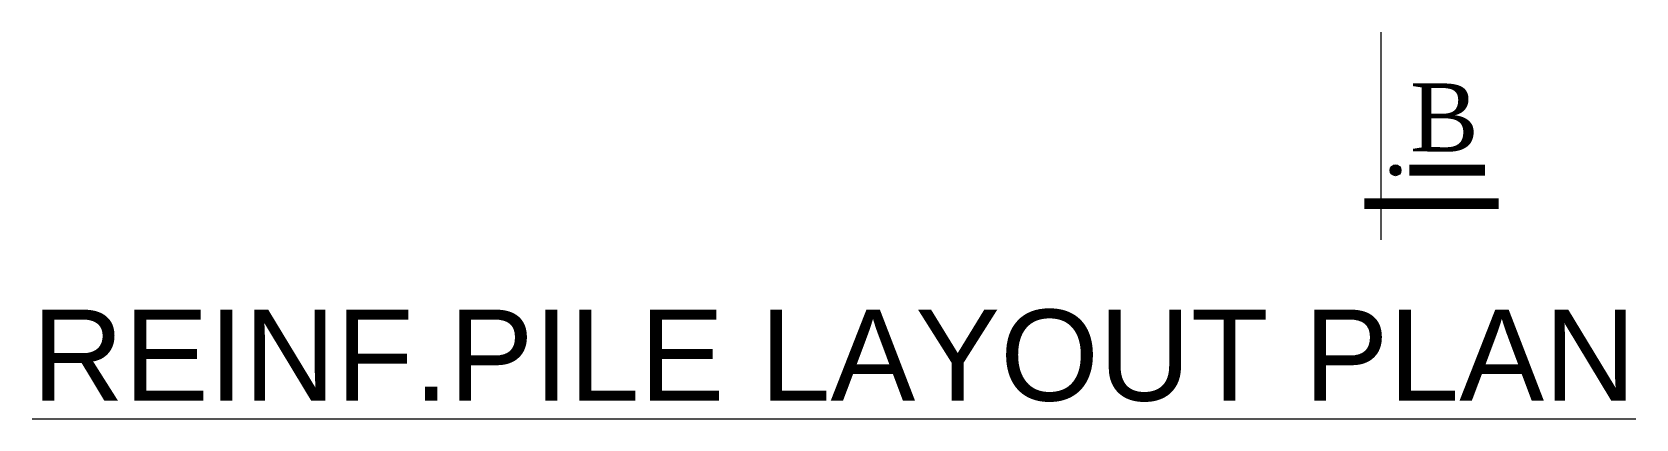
# Model space of a CAD drawing. Header units: millimetres. Extents: x -684453 to 35267, y -286696 to 273430.
# Drawn here: x -287435 to -282149, y -189942 to -188668 of the extents above; entities that cross this region are included whole.
import ezdxf

# ---------------------------------------------------------------- set-up
doc = ezdxf.new("R2010")
doc.units = ezdxf.units.MM
doc.layers.add('Text', color=7, linetype='Continuous', lineweight=15)
doc.styles.add('ROMANS', font='arial.ttf', dxfattribs={"height": 200})
doc.styles.get("Standard").update_dxf_attribs({"font": 'times.ttf'})

msp = doc.modelspace()

# ---------------------------------------------------------------- hatches: boundary and pattern name
at = {"layer": 'Text'}
msp.add_hatch(color=256, dxfattribs=at).paths.add_polyline_path([(-282923.3, -189122.9, -1), (-282959.2, -189122.9, -1)])

# ---------------------------------------------------------------- linework, layer by layer
msp.add_line((-282989.4, -188667.6), (-282989.4, -189351.7), dxfattribs=at)
at = {"layer": 'Text', "const_width": 35.9}
for points in [[(-282895.8, -189122.9), (-282646.3, -189122.9)], [(-283044.3, -189233.1), (-282601.9, -189233.1)]]:
    msp.add_lwpolyline(points, dxfattribs=at)
at = {"layer": 'Text'}
msp.add_circle((-282941.3, -189122.9), 17.9, dxfattribs=at)

# ---------------------------------------------------------------- texts
msp.add_text('B', height=224.2, dxfattribs=at).set_placement((-282893.1, -189061))
at = {"layer": 'Text', "insert": (-287435.2, -189582.2), "char_height": 300, "width": 17029.005, "attachment_point": 1, "style": 'ROMANS'}
msp.add_mtext('{\\LREINF.PILE LAYOUT PLAN }', dxfattribs=at)

doc.saveas('drawing.dxf')
